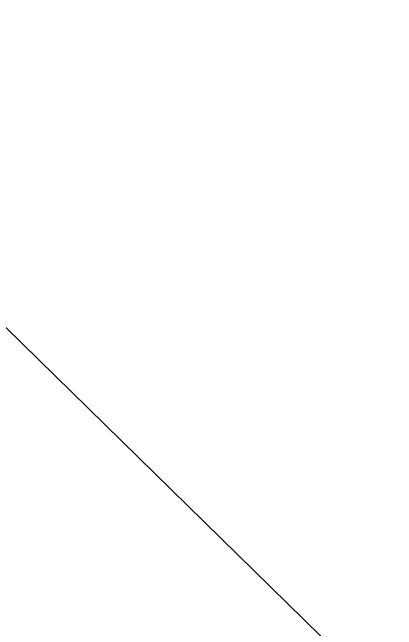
# Model space of a CAD drawing. Extents: x -372 to 678, y -263 to 741.
# Drawn here: x 188.5 to 194.01, y 27.53 to 36.39 of the extents above; entities that cross this region are included whole.
import ezdxf

# ---------------------------------------------------------------- set-up
doc = ezdxf.new("R2010")
doc.units = 0
doc.header["$LTSCALE"] = 0.0254
doc.layers.get('0').update_dxf_attribs({"linetype": 'CONTINUOUS'})
doc.layers.add('LOCATION_SNAPSHOT', color=144, linetype='CONTINUOUS')
doc.layers.add('LOCATION_TERRAIN', color=36, linetype='CONTINUOUS')

# ---------------------------------------------------------------- blocks, each defined once
blk = doc.blocks.new('LOCATION_SNAPSHOT')
at = {"color": 8}
mesh = blk.add_polyface(dxfattribs=at)
corners = [(-369.3084, -262.9446), (369.3059, 262.9472), (-371.8207, 259.3767), (371.8242, -259.3771)]
mesh.append_faces([[corners[k] for k in face] for face in [(0, 1, 2), (1, 0, 3)]], dxfattribs={"vtx0": -1, "color": 8})
blk = doc.blocks.new('LOCATION_TERRAIN')
at = {"color": 8}
mesh = blk.add_polyface(dxfattribs=at)
corners = [(194.5838, 25.8099, 5.8393), (194.5239, 38.2462, 5.0226), (181.9624, 38.1857, 5.2793)]
mesh.append_faces([[corners[k] for k in face] for face in [(0, 1, 2)]], dxfattribs={"color": 8})
mesh = blk.add_polyface(dxfattribs=at)
corners = [(194.5838, 25.8099, 5.8393), (181.9624, 38.1857, 5.2793), (182.0223, 25.7494, 6.0256)]
mesh.append_faces([[corners[k] for k in face] for face in [(0, 1, 2)]], dxfattribs={"color": 8})

msp = doc.modelspace()

# ---------------------------------------------------------------- block references
at = {"layer": 'LOCATION_SNAPSHOT', "color": 0}
msp.add_blockref('LOCATION_SNAPSHOT', (0, 0), dxfattribs=at)
at = {"layer": 'LOCATION_TERRAIN', "color": 0}
msp.add_blockref('LOCATION_TERRAIN', (0, 0), dxfattribs=at)

doc.saveas('drawing.dxf')
